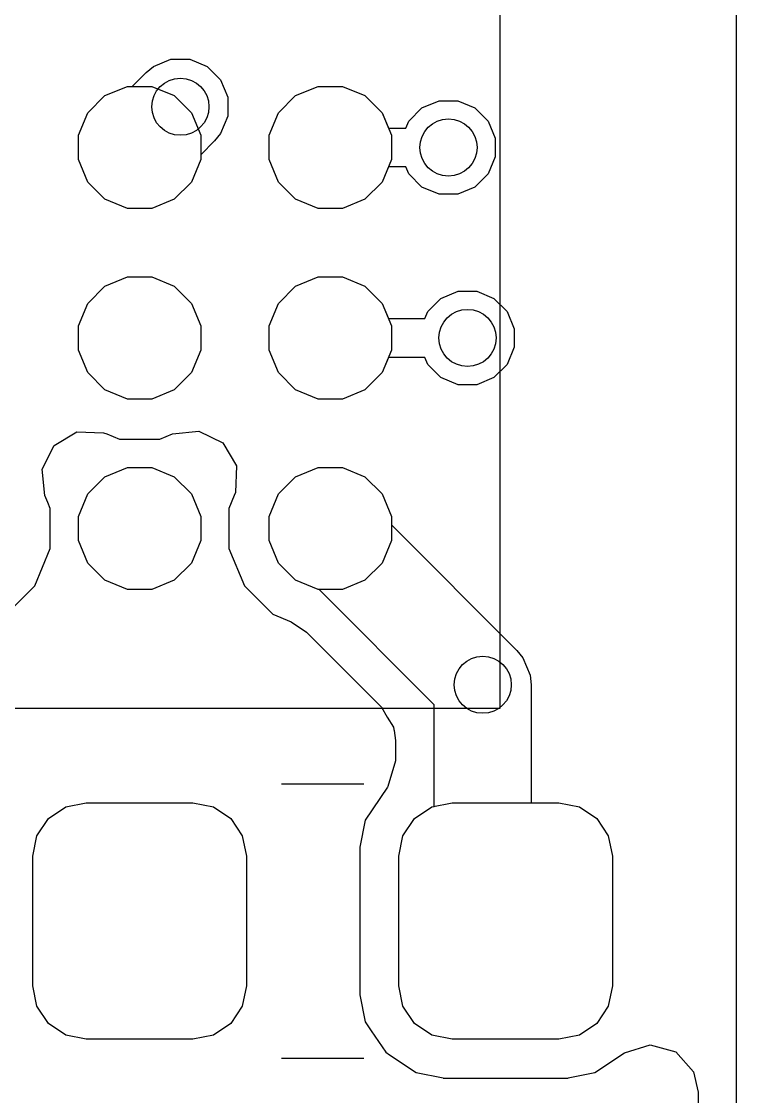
# Model space of a CAD drawing. Extents: x -28 to 34.6, y -6.7 to 48.3.
# Drawn here: x -1.875 to 0, y 11.371 to 14.192 of the extents above; entities that cross this region are included whole.
import ezdxf

# ---------------------------------------------------------------- set-up
doc = ezdxf.new("R2010")
doc.units = 0
doc.layers.add('BLACK', color=7, linetype='CONTINUOUS')

msp = doc.modelspace()

# ---------------------------------------------------------------- linework, layer by layer
at = {"layer": 'BLACK', "linetype": 'CONTINUOUS'}
for p, q in [((0, 0), (0, 15.4)), ((-0.620668, 14.291502), (-0.620668, 12.389002)), ((-1.529326, 14.073998), (-1.483545, 14.092961)), ((-1.483545, 14.092961), (-1.433991, 14.092961)), ((-1.433991, 14.092961), (-1.38821, 14.073998)), ((-1.584915, 14.02186), (-1.548571, 14.058204)), ((-1.548571, 14.058204), (-1.529326, 14.073998)), ((-1.38821, 14.073998), (-1.353172, 14.03896)), ((-1.656504, 13.997447), (-1.597565, 14.02186)), ((-1.656504, 13.997447), (-1.597565, 14.02186)), ((-1.656504, 13.997447), (-1.597565, 14.02186)), ((-1.597565, 14.02186), (-1.584915, 14.02186)), ((-1.597565, 14.02186), (-1.533771, 14.02186)), ((-1.597565, 14.02186), (-1.533771, 14.02186)), ((-1.533771, 14.02186), (-1.474832, 13.997447)), ((-1.533771, 14.02186), (-1.474832, 13.997447)), ((-1.353172, 14.03896), (-1.334209, 13.993179)), ((-1.156504, 13.997447), (-1.097565, 14.02186)), ((-1.156504, 13.997447), (-1.097565, 14.02186)), ((-1.156504, 13.997447), (-1.097565, 14.02186)), ((-1.097565, 14.02186), (-1.033771, 14.02186)), ((-1.097565, 14.02186), (-1.033771, 14.02186)), ((-1.097565, 14.02186), (-1.033771, 14.02186)), ((-1.033771, 14.02186), (-0.974832, 13.997447)), ((-1.033771, 14.02186), (-0.974832, 13.997447)), ((-1.033771, 14.02186), (-0.974832, 13.997447)), ((-1.701613, 13.952338), (-1.656504, 13.997447)), ((-1.701613, 13.952338), (-1.656504, 13.997447)), ((-1.701613, 13.952338), (-1.656504, 13.997447)), ((-1.474832, 13.997447), (-1.429723, 13.952338)), ((-1.474832, 13.997447), (-1.429723, 13.952338)), ((-1.201613, 13.952338), (-1.156504, 13.997447)), ((-1.201613, 13.952338), (-1.156504, 13.997447)), ((-1.201613, 13.952338), (-1.156504, 13.997447)), ((-0.974832, 13.997447), (-0.929723, 13.952338)), ((-0.974832, 13.997447), (-0.929723, 13.952338)), ((-0.974832, 13.997447), (-0.929723, 13.952338)), ((-1.334209, 13.993179), (-1.334209, 13.943625)), ((-0.859602, 13.930948), (-0.825114, 13.965436)), ((-0.825114, 13.965436), (-0.780054, 13.9841)), ((-0.780054, 13.9841), (-0.731282, 13.9841)), ((-0.731282, 13.9841), (-0.686222, 13.965436)), ((-0.686222, 13.965436), (-0.651734, 13.930948)), ((-1.726026, 13.893399), (-1.701613, 13.952338)), ((-1.726026, 13.893399), (-1.701613, 13.952338)), ((-1.726026, 13.893399), (-1.701613, 13.952338)), ((-1.429723, 13.952338), (-1.40531, 13.893399)), ((-1.429723, 13.952338), (-1.40531, 13.893399)), ((-1.334209, 13.943625), (-1.353172, 13.897844)), ((-1.226026, 13.893399), (-1.201613, 13.952338)), ((-1.226026, 13.893399), (-1.201613, 13.952338)), ((-1.226026, 13.893399), (-1.201613, 13.952338)), ((-0.929723, 13.952338), (-0.91314, 13.912302)), ((-0.929723, 13.952338), (-0.90531, 13.893399)), ((-0.929723, 13.952338), (-0.90531, 13.893399)), ((-0.91314, 13.912302), (-0.867325, 13.912302)), ((-0.867325, 13.912302), (-0.859602, 13.930948)), ((-0.651734, 13.930948), (-0.63307, 13.885888)), ((-1.726026, 13.829605), (-1.726026, 13.893399)), ((-1.726026, 13.829605), (-1.726026, 13.893399)), ((-1.726026, 13.829605), (-1.726026, 13.893399)), ((-1.40531, 13.893399), (-1.40531, 13.829605)), ((-1.40531, 13.893399), (-1.40531, 13.829605)), ((-1.353172, 13.897844), (-1.368966, 13.878599)), ((-1.226026, 13.829605), (-1.226026, 13.893399)), ((-1.226026, 13.829605), (-1.226026, 13.893399)), ((-1.226026, 13.829605), (-1.226026, 13.893399)), ((-0.90531, 13.893399), (-0.90531, 13.829605)), ((-0.90531, 13.893399), (-0.90531, 13.829605)), ((-0.63307, 13.885888), (-0.63307, 13.837116)), ((-1.368966, 13.878599), (-1.40531, 13.842255)), ((-1.701613, 13.770666), (-1.726026, 13.829605)), ((-1.701613, 13.770666), (-1.726026, 13.829605)), ((-1.701613, 13.770666), (-1.726026, 13.829605)), ((-1.40531, 13.829605), (-1.429723, 13.770666)), ((-1.40531, 13.829605), (-1.429723, 13.770666)), ((-1.40531, 13.829605), (-1.429723, 13.770666)), ((-1.40531, 13.842255), (-1.40531, 13.829605)), ((-1.201613, 13.770666), (-1.226026, 13.829605)), ((-1.201613, 13.770666), (-1.226026, 13.829605)), ((-1.201613, 13.770666), (-1.226026, 13.829605)), ((-0.90531, 13.829605), (-0.929723, 13.770666)), ((-0.90531, 13.829605), (-0.929723, 13.770666)), ((-0.63307, 13.837116), (-0.651734, 13.792056)), ((-0.91314, 13.810702), (-0.929723, 13.770666)), ((-0.867325, 13.810702), (-0.91314, 13.810702)), ((-0.859602, 13.792056), (-0.867325, 13.810702)), ((-1.656504, 13.725557), (-1.701613, 13.770666)), ((-1.656504, 13.725557), (-1.701613, 13.770666)), ((-1.656504, 13.725557), (-1.701613, 13.770666)), ((-1.429723, 13.770666), (-1.474832, 13.725557)), ((-1.429723, 13.770666), (-1.474832, 13.725557)), ((-1.429723, 13.770666), (-1.474832, 13.725557)), ((-1.156504, 13.725557), (-1.201613, 13.770666)), ((-1.156504, 13.725557), (-1.201613, 13.770666)), ((-1.156504, 13.725557), (-1.201613, 13.770666)), ((-0.929723, 13.770666), (-0.974832, 13.725557)), ((-0.929723, 13.770666), (-0.974832, 13.725557)), ((-0.929723, 13.770666), (-0.974832, 13.725557)), ((-0.825114, 13.757568), (-0.859602, 13.792056)), ((-0.651734, 13.792056), (-0.686222, 13.757568)), ((-0.780054, 13.738904), (-0.825114, 13.757568)), ((-0.686222, 13.757568), (-0.731282, 13.738904)), ((-1.597565, 13.701144), (-1.656504, 13.725557)), ((-1.597565, 13.701144), (-1.656504, 13.725557)), ((-1.597565, 13.701144), (-1.656504, 13.725557)), ((-1.474832, 13.725557), (-1.533771, 13.701144)), ((-1.474832, 13.725557), (-1.533771, 13.701144)), ((-1.474832, 13.725557), (-1.533771, 13.701144)), ((-1.097565, 13.701144), (-1.156504, 13.725557)), ((-1.097565, 13.701144), (-1.156504, 13.725557)), ((-1.097565, 13.701144), (-1.156504, 13.725557)), ((-0.974832, 13.725557), (-1.033771, 13.701144)), ((-0.974832, 13.725557), (-1.033771, 13.701144)), ((-0.974832, 13.725557), (-1.033771, 13.701144)), ((-0.731282, 13.738904), (-0.780054, 13.738904)), ((-1.533771, 13.701144), (-1.597565, 13.701144)), ((-1.533771, 13.701144), (-1.597565, 13.701144)), ((-1.533771, 13.701144), (-1.597565, 13.701144)), ((-1.033771, 13.701144), (-1.097565, 13.701144)), ((-1.033771, 13.701144), (-1.097565, 13.701144)), ((-1.033771, 13.701144), (-1.097565, 13.701144)), ((-1.656504, 13.497447), (-1.597565, 13.52186)), ((-1.656504, 13.497447), (-1.597565, 13.52186)), ((-1.656504, 13.497447), (-1.597565, 13.52186)), ((-1.597565, 13.52186), (-1.533771, 13.52186)), ((-1.597565, 13.52186), (-1.533771, 13.52186)), ((-1.597565, 13.52186), (-1.533771, 13.52186)), ((-1.533771, 13.52186), (-1.474832, 13.497447)), ((-1.533771, 13.52186), (-1.474832, 13.497447)), ((-1.533771, 13.52186), (-1.474832, 13.497447)), ((-1.156504, 13.497447), (-1.097565, 13.52186)), ((-1.156504, 13.497447), (-1.097565, 13.52186)), ((-1.156504, 13.497447), (-1.097565, 13.52186)), ((-1.097565, 13.52186), (-1.033771, 13.52186)), ((-1.097565, 13.52186), (-1.033771, 13.52186)), ((-1.097565, 13.52186), (-1.033771, 13.52186)), ((-1.033771, 13.52186), (-0.974832, 13.497447)), ((-1.033771, 13.52186), (-0.974832, 13.497447)), ((-1.033771, 13.52186), (-0.974832, 13.497447)), ((-1.701613, 13.452338), (-1.656504, 13.497447)), ((-1.701613, 13.452338), (-1.656504, 13.497447)), ((-1.701613, 13.452338), (-1.656504, 13.497447)), ((-1.474832, 13.497447), (-1.429723, 13.452338)), ((-1.474832, 13.497447), (-1.429723, 13.452338)), ((-1.474832, 13.497447), (-1.429723, 13.452338)), ((-1.201613, 13.452338), (-1.156504, 13.497447)), ((-1.201613, 13.452338), (-1.156504, 13.497447)), ((-1.201613, 13.452338), (-1.156504, 13.497447)), ((-0.974832, 13.497447), (-0.929723, 13.452338)), ((-0.974832, 13.497447), (-0.929723, 13.452338)), ((-0.974832, 13.497447), (-0.929723, 13.452338)), ((-0.809602, 13.430948), (-0.775114, 13.465436)), ((-0.775114, 13.465436), (-0.730054, 13.4841)), ((-0.730054, 13.4841), (-0.681282, 13.4841)), ((-0.681282, 13.4841), (-0.636222, 13.465436)), ((-0.636222, 13.465436), (-0.601734, 13.430948)), ((-1.726026, 13.393399), (-1.701613, 13.452338)), ((-1.726026, 13.393399), (-1.701613, 13.452338)), ((-1.726026, 13.393399), (-1.701613, 13.452338)), ((-1.429723, 13.452338), (-1.40531, 13.393399)), ((-1.429723, 13.452338), (-1.40531, 13.393399)), ((-1.429723, 13.452338), (-1.40531, 13.393399)), ((-1.226026, 13.393399), (-1.201613, 13.452338)), ((-1.226026, 13.393399), (-1.201613, 13.452338)), ((-1.226026, 13.393399), (-1.201613, 13.452338)), ((-0.929723, 13.452338), (-0.91314, 13.412302)), ((-0.929723, 13.452338), (-0.90531, 13.393399)), ((-0.929723, 13.452338), (-0.90531, 13.393399)), ((-0.817325, 13.412302), (-0.809602, 13.430948)), ((-0.601734, 13.430948), (-0.58307, 13.385888)), ((-0.91314, 13.412302), (-0.817325, 13.412302)), ((-1.726026, 13.329605), (-1.726026, 13.393399)), ((-1.726026, 13.329605), (-1.726026, 13.393399)), ((-1.726026, 13.329605), (-1.726026, 13.393399)), ((-1.40531, 13.393399), (-1.40531, 13.329605)), ((-1.40531, 13.393399), (-1.40531, 13.329605)), ((-1.40531, 13.393399), (-1.40531, 13.329605)), ((-1.226026, 13.329605), (-1.226026, 13.393399)), ((-1.226026, 13.329605), (-1.226026, 13.393399)), ((-1.226026, 13.329605), (-1.226026, 13.393399)), ((-0.90531, 13.393399), (-0.90531, 13.329605)), ((-0.90531, 13.393399), (-0.90531, 13.329605)), ((-0.58307, 13.385888), (-0.58307, 13.337116)), ((-1.701613, 13.270666), (-1.726026, 13.329605)), ((-1.701613, 13.270666), (-1.726026, 13.329605)), ((-1.701613, 13.270666), (-1.726026, 13.329605)), ((-1.40531, 13.329605), (-1.429723, 13.270666)), ((-1.40531, 13.329605), (-1.429723, 13.270666)), ((-1.40531, 13.329605), (-1.429723, 13.270666)), ((-1.201613, 13.270666), (-1.226026, 13.329605)), ((-1.201613, 13.270666), (-1.226026, 13.329605)), ((-1.201613, 13.270666), (-1.226026, 13.329605)), ((-0.90531, 13.329605), (-0.929723, 13.270666)), ((-0.90531, 13.329605), (-0.929723, 13.270666)), ((-0.58307, 13.337116), (-0.601734, 13.292056)), ((-0.91314, 13.310702), (-0.929723, 13.270666)), ((-0.817325, 13.310702), (-0.91314, 13.310702)), ((-0.809602, 13.292056), (-0.817325, 13.310702)), ((-0.775114, 13.257568), (-0.809602, 13.292056)), ((-0.601734, 13.292056), (-0.636222, 13.257568)), ((-1.656504, 13.225557), (-1.701613, 13.270666)), ((-1.656504, 13.225557), (-1.701613, 13.270666)), ((-1.656504, 13.225557), (-1.701613, 13.270666)), ((-1.429723, 13.270666), (-1.474832, 13.225557)), ((-1.429723, 13.270666), (-1.474832, 13.225557)), ((-1.429723, 13.270666), (-1.474832, 13.225557)), ((-1.156504, 13.225557), (-1.201613, 13.270666)), ((-1.156504, 13.225557), (-1.201613, 13.270666)), ((-1.156504, 13.225557), (-1.201613, 13.270666)), ((-0.929723, 13.270666), (-0.974832, 13.225557)), ((-0.929723, 13.270666), (-0.974832, 13.225557)), ((-0.929723, 13.270666), (-0.974832, 13.225557)), ((-0.730054, 13.238904), (-0.775114, 13.257568)), ((-0.681282, 13.238904), (-0.730054, 13.238904)), ((-0.636222, 13.257568), (-0.681282, 13.238904)), ((-1.597565, 13.201144), (-1.656504, 13.225557)), ((-1.597565, 13.201144), (-1.656504, 13.225557)), ((-1.597565, 13.201144), (-1.656504, 13.225557)), ((-1.474832, 13.225557), (-1.533771, 13.201144)), ((-1.474832, 13.225557), (-1.533771, 13.201144)), ((-1.474832, 13.225557), (-1.533771, 13.201144)), ((-1.097565, 13.201144), (-1.156504, 13.225557)), ((-1.097565, 13.201144), (-1.156504, 13.225557)), ((-1.097565, 13.201144), (-1.156504, 13.225557)), ((-0.974832, 13.225557), (-1.033771, 13.201144)), ((-0.974832, 13.225557), (-1.033771, 13.201144)), ((-0.974832, 13.225557), (-1.033771, 13.201144)), ((-1.533771, 13.201144), (-1.597565, 13.201144)), ((-1.533771, 13.201144), (-1.597565, 13.201144)), ((-1.533771, 13.201144), (-1.597565, 13.201144)), ((-1.033771, 13.201144), (-1.097565, 13.201144)), ((-1.033771, 13.201144), (-1.097565, 13.201144)), ((-1.033771, 13.201144), (-1.097565, 13.201144)), ((-1.790091, 13.079664), (-1.730003, 13.115317)), ((-1.730003, 13.115317), (-1.660178, 13.112824)), ((-1.660178, 13.112824), (-1.651881, 13.109729)), ((-1.651881, 13.109729), (-1.618504, 13.095904)), ((-1.618504, 13.095904), (-1.618499, 13.095902)), ((-1.618499, 13.095902), (-1.618498, 13.095902)), ((-1.618498, 13.095902), (-1.512838, 13.095902)), ((-1.512838, 13.095902), (-1.512837, 13.095902)), ((-1.512837, 13.095902), (-1.479457, 13.10973)), ((-1.479457, 13.10973), (-1.409988, 13.117199)), ((-1.409988, 13.117199), (-1.347508, 13.085926)), ((-1.821365, 13.017184), (-1.790091, 13.079664)), ((-1.347508, 13.085926), (-1.311854, 13.025838)), ((-1.813895, 12.947715), (-1.821365, 13.017184)), ((-1.656504, 12.997447), (-1.597565, 13.02186)), ((-1.656504, 12.997447), (-1.597565, 13.02186)), ((-1.597565, 13.02186), (-1.533771, 13.02186)), ((-1.597565, 13.02186), (-1.533771, 13.02186)), ((-1.533771, 13.02186), (-1.474832, 12.997447)), ((-1.533771, 13.02186), (-1.474832, 12.997447)), ((-1.311854, 13.025838), (-1.314347, 12.956012)), ((-1.156504, 12.997447), (-1.097565, 13.02186)), ((-1.156504, 12.997447), (-1.097565, 13.02186)), ((-1.156504, 12.997447), (-1.097565, 13.02186)), ((-1.097565, 13.02186), (-1.033771, 13.02186)), ((-1.097565, 13.02186), (-1.033771, 13.02186)), ((-1.097565, 13.02186), (-1.033771, 13.02186)), ((-1.033771, 13.02186), (-0.974832, 12.997447)), ((-1.033771, 13.02186), (-0.974832, 12.997447)), ((-1.033771, 13.02186), (-0.974832, 12.997447)), ((-1.701613, 12.952338), (-1.656504, 12.997447)), ((-1.701613, 12.952338), (-1.656504, 12.997447)), ((-1.474832, 12.997447), (-1.429723, 12.952338)), ((-1.474832, 12.997447), (-1.429723, 12.952338)), ((-1.201613, 12.952338), (-1.156504, 12.997447)), ((-1.201613, 12.952338), (-1.156504, 12.997447)), ((-1.201613, 12.952338), (-1.156504, 12.997447)), ((-0.974832, 12.997447), (-0.929723, 12.952338)), ((-0.974832, 12.997447), (-0.929723, 12.952338)), ((-0.974832, 12.997447), (-0.929723, 12.952338)), ((-1.726026, 12.893399), (-1.701613, 12.952338)), ((-1.726026, 12.893399), (-1.701613, 12.952338)), ((-1.429723, 12.952338), (-1.40531, 12.893399)), ((-1.429723, 12.952338), (-1.40531, 12.893399)), ((-1.314347, 12.956012), (-1.317441, 12.947717)), ((-1.226026, 12.893399), (-1.201613, 12.952338)), ((-1.226026, 12.893399), (-1.201613, 12.952338)), ((-1.226026, 12.893399), (-1.201613, 12.952338)), ((-0.929723, 12.952338), (-0.90531, 12.893399)), ((-0.929723, 12.952338), (-0.90531, 12.893399)), ((-0.929723, 12.952338), (-0.90531, 12.893399)), ((-1.80637, 12.929548), (-1.813895, 12.947715)), ((-1.800068, 12.914333), (-1.80637, 12.929548)), ((-1.317441, 12.947717), (-1.331267, 12.914339)), ((-1.800068, 12.808671), (-1.800068, 12.914333)), ((-1.726026, 12.829605), (-1.726026, 12.893399)), ((-1.726026, 12.829605), (-1.726026, 12.893399)), ((-1.40531, 12.893399), (-1.40531, 12.829605)), ((-1.40531, 12.893399), (-1.40531, 12.829605)), ((-1.331267, 12.914339), (-1.331268, 12.914334)), ((-1.331268, 12.914334), (-1.331268, 12.914333)), ((-1.331268, 12.914333), (-1.331268, 12.808671)), ((-1.226026, 12.829605), (-1.226026, 12.893399)), ((-1.226026, 12.829605), (-1.226026, 12.893399)), ((-1.226026, 12.829605), (-1.226026, 12.893399)), ((-0.90531, 12.893399), (-0.90531, 12.87075)), ((-0.90531, 12.893399), (-0.90531, 12.829605)), ((-0.90531, 12.893399), (-0.90531, 12.829605)), ((-0.90531, 12.87075), (-0.575866, 12.541305)), ((-1.840504, 12.711052), (-1.800068, 12.808671)), ((-1.701613, 12.770666), (-1.726026, 12.829605)), ((-1.701613, 12.770666), (-1.726026, 12.829605)), ((-1.40531, 12.829605), (-1.429723, 12.770666)), ((-1.40531, 12.829605), (-1.429723, 12.770666)), ((-1.331268, 12.808671), (-1.290832, 12.711052)), ((-1.201613, 12.770666), (-1.226026, 12.829605)), ((-1.201613, 12.770666), (-1.226026, 12.829605)), ((-1.201613, 12.770666), (-1.226026, 12.829605)), ((-0.90531, 12.829605), (-0.929723, 12.770666)), ((-0.90531, 12.829605), (-0.929723, 12.770666)), ((-1.656504, 12.725557), (-1.701613, 12.770666)), ((-1.656504, 12.725557), (-1.701613, 12.770666)), ((-1.429723, 12.770666), (-1.474832, 12.725557)), ((-1.429723, 12.770666), (-1.474832, 12.725557)), ((-1.156504, 12.725557), (-1.201613, 12.770666)), ((-1.156504, 12.725557), (-1.201613, 12.770666)), ((-1.156504, 12.725557), (-1.201613, 12.770666)), ((-0.929723, 12.770666), (-0.974832, 12.725557)), ((-0.929723, 12.770666), (-0.974832, 12.725557)), ((-1.597565, 12.701144), (-1.656504, 12.725557)), ((-1.597565, 12.701144), (-1.656504, 12.725557)), ((-1.474832, 12.725557), (-1.533771, 12.701144)), ((-1.474832, 12.725557), (-1.533771, 12.701144)), ((-1.097565, 12.701144), (-1.156504, 12.725557)), ((-1.097565, 12.701144), (-1.156504, 12.725557)), ((-1.097565, 12.701144), (-1.156504, 12.725557)), ((-0.974832, 12.725557), (-1.033771, 12.701144)), ((-0.974832, 12.725557), (-1.033771, 12.701144)), ((-1.915218, 12.636338), (-1.840504, 12.711052)), ((-1.533771, 12.701144), (-1.597565, 12.701144)), ((-1.533771, 12.701144), (-1.597565, 12.701144)), ((-1.290832, 12.711052), (-1.216118, 12.636338)), ((-1.094916, 12.701144), (-1.097565, 12.701144)), ((-1.033771, 12.701144), (-1.097565, 12.701144)), ((-1.033771, 12.701144), (-1.097565, 12.701144)), ((-0.792668, 12.398897), (-1.094916, 12.701144)), ((-1.216118, 12.636338), (-1.167855, 12.616347)), ((-1.167855, 12.616347), (-1.127632, 12.58947)), ((-1.127632, 12.58947), (-0.931087, 12.392925)), ((-0.575866, 12.541305), (-0.560072, 12.52206)), ((-0.560072, 12.52206), (-0.560071, 12.522059)), ((-0.560071, 12.522059), (-0.541108, 12.476278)), ((-0.541108, 12.476278), (-0.538668, 12.451502)), ((-0.538668, 12.451502), (-0.538668, 12.141502)), ((-0.620668, 12.389002), (-3.010668, 12.389002)), ((-0.931087, 12.392925), (-0.916384, 12.365998)), ((-0.792668, 12.132154), (-0.792668, 12.398897)), ((-0.916384, 12.365998), (-0.899791, 12.340179)), ((-0.899791, 12.340179), (-0.8989, 12.333979)), ((-0.8989, 12.333979), (-0.897602, 12.331602)), ((-0.897602, 12.331602), (-0.894768, 12.305244)), ((-0.894768, 12.305244), (-0.894768, 12.251741)), ((-0.894768, 12.251741), (-0.914453, 12.184702)), ((-1.193504, 12.191502), (-0.977832, 12.191502)), ((-0.915666, 12.18285), (-0.973721, 12.095965)), ((-0.914453, 12.184702), (-0.915666, 12.18285)), ((-1.759244, 12.130845), (-1.705668, 12.141502)), ((-1.759244, 12.130845), (-1.705668, 12.141502)), ((-1.705668, 12.141502), (-1.425668, 12.141502)), ((-1.705668, 12.141502), (-1.425668, 12.141502)), ((-1.425668, 12.141502), (-1.372092, 12.130845)), ((-1.425668, 12.141502), (-1.372092, 12.130845)), ((-0.799244, 12.130845), (-0.745668, 12.141502)), ((-0.799244, 12.130845), (-0.745668, 12.141502)), ((-0.799244, 12.130845), (-0.792668, 12.132154)), ((-0.745668, 12.141502), (-0.465668, 12.141502)), ((-0.745668, 12.141502), (-0.465668, 12.141502)), ((-0.538668, 12.141502), (-0.465668, 12.141502)), ((-0.465668, 12.141502), (-0.412092, 12.130845)), ((-0.465668, 12.141502), (-0.412092, 12.130845)), ((-0.465668, 12.141502), (-0.412092, 12.130845)), ((-1.804663, 12.100497), (-1.759244, 12.130845)), ((-1.804663, 12.100497), (-1.759244, 12.130845)), ((-1.372092, 12.130845), (-1.326673, 12.100497)), ((-1.372092, 12.130845), (-1.326673, 12.100497)), ((-0.844663, 12.100497), (-0.799244, 12.130845)), ((-0.844663, 12.100497), (-0.799244, 12.130845)), ((-0.844663, 12.100497), (-0.799244, 12.130845)), ((-0.412092, 12.130845), (-0.366673, 12.100497)), ((-0.412092, 12.130845), (-0.366673, 12.100497)), ((-0.412092, 12.130845), (-0.366673, 12.100497)), ((-1.835011, 12.055078), (-1.804663, 12.100497)), ((-1.835011, 12.055078), (-1.804663, 12.100497)), ((-1.326673, 12.100497), (-1.296325, 12.055078)), ((-1.326673, 12.100497), (-1.296325, 12.055078)), ((-0.973723, 12.095961), (-0.987768, 12.025351)), ((-0.973721, 12.095965), (-0.973723, 12.095961)), ((-0.875011, 12.055078), (-0.844663, 12.100497)), ((-0.875011, 12.055078), (-0.844663, 12.100497)), ((-0.875011, 12.055078), (-0.844663, 12.100497)), ((-0.366673, 12.100497), (-0.336325, 12.055078)), ((-0.366673, 12.100497), (-0.336325, 12.055078)), ((-0.366673, 12.100497), (-0.336325, 12.055078)), ((-1.845668, 12.001502), (-1.835011, 12.055078)), ((-1.845668, 12.001502), (-1.835011, 12.055078)), ((-1.296325, 12.055078), (-1.285668, 12.001502)), ((-1.296325, 12.055078), (-1.285668, 12.001502)), ((-0.885668, 12.001502), (-0.875011, 12.055078)), ((-0.885668, 12.001502), (-0.875011, 12.055078)), ((-0.885668, 12.001502), (-0.875011, 12.055078)), ((-0.336325, 12.055078), (-0.325668, 12.001502)), ((-0.336325, 12.055078), (-0.325668, 12.001502)), ((-0.336325, 12.055078), (-0.325668, 12.001502)), ((-0.987768, 12.025351), (-0.987768, 11.637654)), ((-1.845668, 11.661502), (-1.845668, 12.001502)), ((-1.845668, 11.661502), (-1.845668, 12.001502)), ((-1.285668, 12.001502), (-1.285668, 11.661502)), ((-1.285668, 12.001502), (-1.285668, 11.661502)), ((-0.885668, 11.661502), (-0.885668, 12.001502)), ((-0.885668, 11.661502), (-0.885668, 12.001502)), ((-0.885668, 11.661502), (-0.885668, 12.001502)), ((-0.325668, 12.001502), (-0.325668, 11.661502)), ((-0.325668, 12.001502), (-0.325668, 11.661502)), ((-0.325668, 12.001502), (-0.325668, 11.661502)), ((-1.835011, 11.607926), (-1.845668, 11.661502)), ((-1.835011, 11.607926), (-1.845668, 11.661502)), ((-1.285668, 11.661502), (-1.296325, 11.607926)), ((-1.285668, 11.661502), (-1.296325, 11.607926)), ((-0.875011, 11.607926), (-0.885668, 11.661502)), ((-0.875011, 11.607926), (-0.885668, 11.661502)), ((-0.875011, 11.607926), (-0.885668, 11.661502)), ((-0.325668, 11.661502), (-0.336325, 11.607926)), ((-0.325668, 11.661502), (-0.336325, 11.607926)), ((-0.325668, 11.661502), (-0.336325, 11.607926)), ((-0.987768, 11.637654), (-0.973723, 11.567044)), ((-1.804663, 11.562507), (-1.835011, 11.607926)), ((-1.804663, 11.562507), (-1.835011, 11.607926)), ((-1.296325, 11.607926), (-1.326673, 11.562507)), ((-1.296325, 11.607926), (-1.326673, 11.562507)), ((-0.844663, 11.562507), (-0.875011, 11.607926)), ((-0.844663, 11.562507), (-0.875011, 11.607926)), ((-0.844663, 11.562507), (-0.875011, 11.607926)), ((-0.336325, 11.607926), (-0.366673, 11.562507)), ((-0.336325, 11.607926), (-0.366673, 11.562507)), ((-0.336325, 11.607926), (-0.366673, 11.562507)), ((-1.759244, 11.532159), (-1.804663, 11.562507)), ((-1.759244, 11.532159), (-1.804663, 11.562507)), ((-1.326673, 11.562507), (-1.372092, 11.532159)), ((-1.326673, 11.562507), (-1.372092, 11.532159)), ((-0.973723, 11.567044), (-0.973722, 11.567041)), ((-0.973722, 11.567041), (-0.973721, 11.567039)), ((-0.973721, 11.567039), (-0.957924, 11.543397)), ((-0.957924, 11.543397), (-0.920213, 11.486958)), ((-0.799244, 11.532159), (-0.844663, 11.562507)), ((-0.799244, 11.532159), (-0.844663, 11.562507)), ((-0.799244, 11.532159), (-0.844663, 11.562507)), ((-0.366673, 11.562507), (-0.412092, 11.532159)), ((-0.366673, 11.562507), (-0.412092, 11.532159)), ((-0.366673, 11.562507), (-0.412092, 11.532159)), ((-1.705668, 11.521502), (-1.759244, 11.532159)), ((-1.705668, 11.521502), (-1.759244, 11.532159)), ((-1.425668, 11.521502), (-1.705668, 11.521502)), ((-1.425668, 11.521502), (-1.705668, 11.521502)), ((-1.372092, 11.532159), (-1.425668, 11.521502)), ((-1.372092, 11.532159), (-1.425668, 11.521502)), ((-0.745668, 11.521502), (-0.799244, 11.532159)), ((-0.745668, 11.521502), (-0.799244, 11.532159)), ((-0.745668, 11.521502), (-0.799244, 11.532159)), ((-0.465668, 11.521502), (-0.745668, 11.521502)), ((-0.465668, 11.521502), (-0.745668, 11.521502)), ((-0.465668, 11.521502), (-0.745668, 11.521502)), ((-0.412092, 11.532159), (-0.465668, 11.521502)), ((-0.412092, 11.532159), (-0.465668, 11.521502)), ((-0.412092, 11.532159), (-0.465668, 11.521502)), ((-0.920213, 11.486958), (-0.910531, 11.480489)), ((-0.371205, 11.433449), (-0.293391, 11.485443)), ((-0.293391, 11.485443), (-0.226713, 11.506321)), ((-0.226713, 11.506321), (-0.159333, 11.487836)), ((-0.159333, 11.487836), (-0.112643, 11.435858)), ((-1.193504, 11.471502), (-0.977832, 11.471502)), ((-0.910531, 11.480489), (-0.840131, 11.433449)), ((-0.840131, 11.433449), (-0.840128, 11.433449)), ((-0.840128, 11.433449), (-0.840127, 11.433448)), ((-0.840127, 11.433448), (-0.769517, 11.419403)), ((-0.441821, 11.419403), (-0.371205, 11.433449)), ((-0.112643, 11.435858), (-0.1005, 11.382341)), ((-0.769517, 11.419403), (-0.769514, 11.419402)), ((-0.769514, 11.419402), (-0.769512, 11.419402)), ((-0.769512, 11.419402), (-0.441822, 11.419402)), ((-0.441822, 11.419402), (-0.441821, 11.419403)), ((-0.1005, 11.382341), (-0.1005, 4.870903))]:
    msp.add_line(p, q, dxfattribs=at)
at = {"layer": 'BLACK'}
for centre in [(-1.458768, 13.968402), (-0.755668, 13.861502), (-0.705668, 13.361502), (-0.665668, 12.451502)]:
    msp.add_circle(centre, 0.075, dxfattribs=at)

doc.saveas('drawing.dxf')
